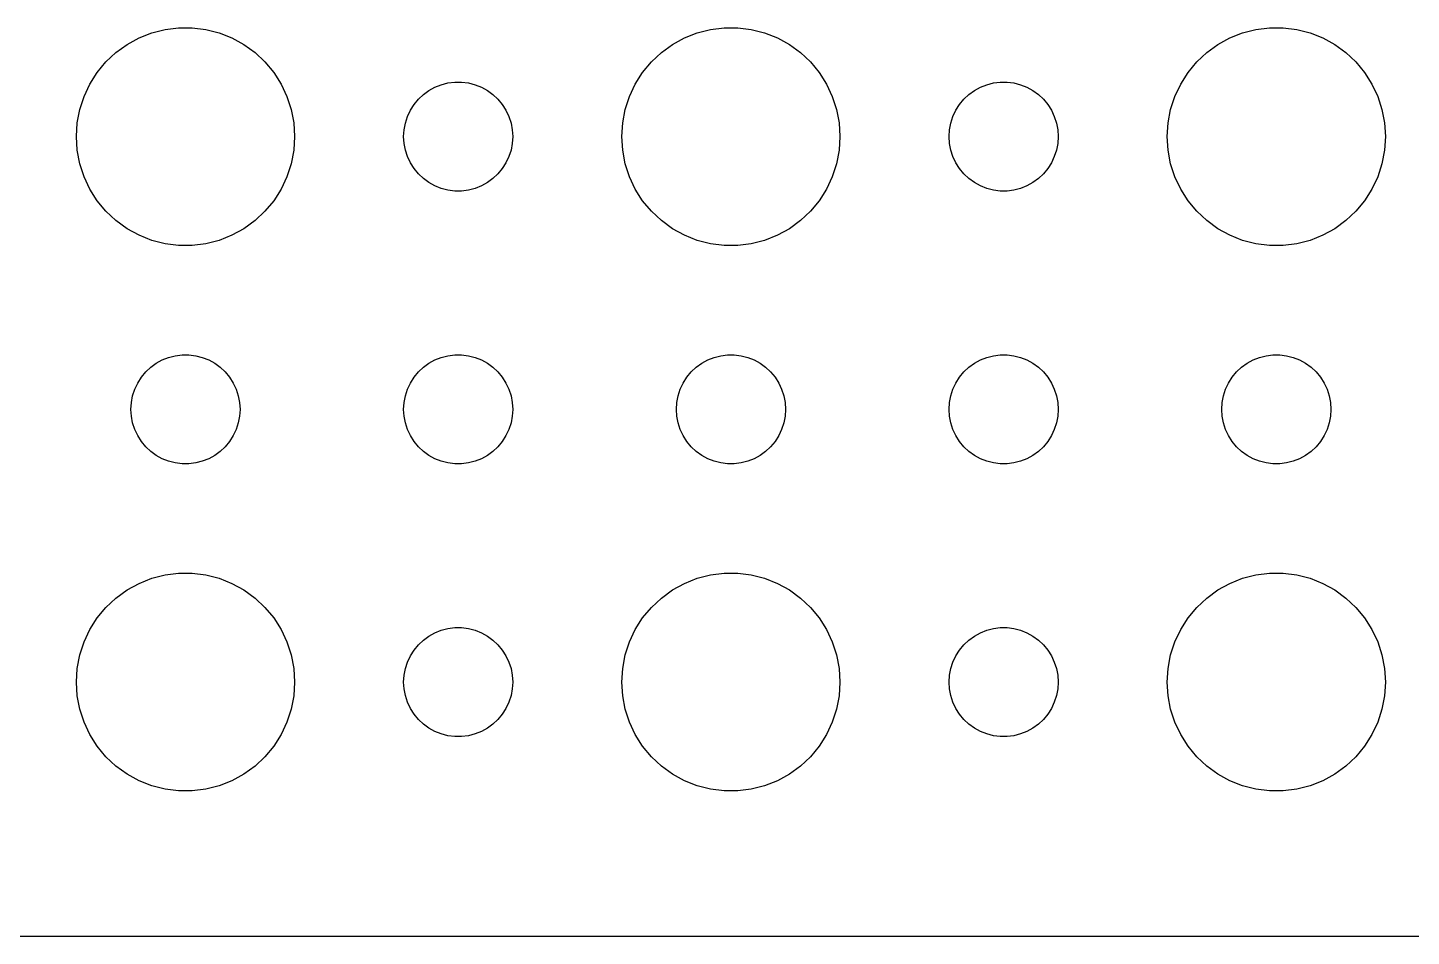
# Model space of a CAD drawing. Header units: metres. Extents: x -67 to 67, y -59 to 59.
# Drawn here: x -4.34 to 33.71, y -59.49 to -34.51 of the extents above; entities that cross this region are included whole.
import ezdxf

# ---------------------------------------------------------------- set-up
doc = ezdxf.new("R2010")
doc.units = ezdxf.units.M

msp = doc.modelspace()

# ---------------------------------------------------------------- linework, layer by layer
for p, q in [((-0.927048, -34.6468), (-0.562134, -34.5531)), ((-0.562134, -34.5531), (-0.18837, -34.5059)), ((-0.18837, -34.5059), (0.18837, -34.5059)), ((0.18837, -34.5059), (0.562134, -34.5531)), ((0.562134, -34.5531), (0.927048, -34.6468)), ((14.0729, -34.6468), (14.4379, -34.5531)), ((14.4379, -34.5531), (14.8116, -34.5059)), ((14.8116, -34.5059), (15.1884, -34.5059)), ((15.1884, -34.5059), (15.5621, -34.5531)), ((15.5621, -34.5531), (15.927, -34.6468)), ((29.0729, -34.6468), (29.4379, -34.5531)), ((29.4379, -34.5531), (29.8116, -34.5059)), ((29.8116, -34.5059), (30.1884, -34.5059)), ((30.1884, -34.5059), (30.5621, -34.5531)), ((30.5621, -34.5531), (30.927, -34.6468)), ((-1.91226, -35.1885), (-1.60747, -34.967)), ((-1.60747, -34.967), (-1.27733, -34.7855)), ((-1.27733, -34.7855), (-0.927048, -34.6468)), ((0.927048, -34.6468), (1.27733, -34.7855)), ((1.27733, -34.7855), (1.60747, -34.967)), ((1.60747, -34.967), (1.91226, -35.1885)), ((13.0877, -35.1885), (13.3925, -34.967)), ((13.3925, -34.967), (13.7227, -34.7855)), ((13.7227, -34.7855), (14.0729, -34.6468)), ((15.927, -34.6468), (16.2773, -34.7855)), ((16.2773, -34.7855), (16.6075, -34.967)), ((16.6075, -34.967), (16.9123, -35.1885)), ((28.0877, -35.1885), (28.3925, -34.967)), ((28.3925, -34.967), (28.7227, -34.7855)), ((28.7227, -34.7855), (29.0729, -34.6468)), ((30.927, -34.6468), (31.2773, -34.7855)), ((31.2773, -34.7855), (31.6075, -34.967)), ((31.6075, -34.967), (31.9123, -35.1885)), ((-2.1869, -35.4464), (-1.91226, -35.1885)), ((1.91226, -35.1885), (2.1869, -35.4464)), ((12.8131, -35.4464), (13.0877, -35.1885)), ((16.9123, -35.1885), (17.1869, -35.4464)), ((27.8131, -35.4464), (28.0877, -35.1885)), ((31.9123, -35.1885), (32.1869, -35.4464)), ((-2.62891, -36.0547), (-2.42705, -35.7366)), ((-2.42705, -35.7366), (-2.1869, -35.4464)), ((2.1869, -35.4464), (2.42705, -35.7366)), ((2.42705, -35.7366), (2.62891, -36.0547)), ((12.3711, -36.0547), (12.5729, -35.7366)), ((12.5729, -35.7366), (12.8131, -35.4464)), ((17.1869, -35.4464), (17.427, -35.7366)), ((17.427, -35.7366), (17.6289, -36.0547)), ((27.3711, -36.0547), (27.5729, -35.7366)), ((27.5729, -35.7366), (27.8131, -35.4464)), ((32.1869, -35.4464), (32.427, -35.7366)), ((32.427, -35.7366), (32.6289, -36.0547)), ((-2.78932, -36.3956), (-2.62891, -36.0547)), ((2.62891, -36.0547), (2.78932, -36.3956)), ((6.69626, -36.2335), (6.86133, -36.1428)), ((6.86133, -36.1428), (7.03647, -36.0734)), ((7.03647, -36.0734), (7.21892, -36.0266)), ((7.21892, -36.0266), (7.40581, -36.003)), ((7.40581, -36.003), (7.59418, -36.003)), ((7.59418, -36.003), (7.78107, -36.0266)), ((7.78107, -36.0266), (7.96352, -36.0734)), ((7.96352, -36.0734), (8.13866, -36.1428)), ((8.13866, -36.1428), (8.30373, -36.2335)), ((12.2107, -36.3956), (12.3711, -36.0547)), ((17.6289, -36.0547), (17.7893, -36.3956)), ((21.6963, -36.2335), (21.8613, -36.1428)), ((21.8613, -36.1428), (22.0365, -36.0734)), ((22.0365, -36.0734), (22.2189, -36.0266)), ((22.2189, -36.0266), (22.4058, -36.003)), ((22.4058, -36.003), (22.5942, -36.003)), ((22.5942, -36.003), (22.7811, -36.0266)), ((22.7811, -36.0266), (22.9635, -36.0734)), ((22.9635, -36.0734), (23.1387, -36.1428)), ((23.1387, -36.1428), (23.3037, -36.2335)), ((27.2107, -36.3956), (27.3711, -36.0547)), ((32.6289, -36.0547), (32.7893, -36.3956)), ((-2.90575, -36.7539), (-2.78932, -36.3956)), ((2.78932, -36.3956), (2.90575, -36.7539)), ((6.28647, -36.6183), (6.40654, -36.4732)), ((6.40654, -36.4732), (6.54385, -36.3442)), ((6.54385, -36.3442), (6.69626, -36.2335)), ((8.30373, -36.2335), (8.45613, -36.3442)), ((8.45613, -36.3442), (8.59344, -36.4732)), ((8.59344, -36.4732), (8.71352, -36.6183)), ((12.0942, -36.7539), (12.2107, -36.3956)), ((17.7893, -36.3956), (17.9057, -36.7539)), ((21.2865, -36.6183), (21.4065, -36.4732)), ((21.4065, -36.4732), (21.5439, -36.3442)), ((21.5439, -36.3442), (21.6963, -36.2335)), ((23.3037, -36.2335), (23.4561, -36.3442)), ((23.4561, -36.3442), (23.5934, -36.4732)), ((23.5934, -36.4732), (23.7135, -36.6183)), ((27.0942, -36.7539), (27.2107, -36.3956)), ((32.7893, -36.3956), (32.9057, -36.7539)), ((-2.97633, -37.124), (-2.90575, -36.7539)), ((2.90575, -36.7539), (2.97633, -37.124)), ((6.10533, -36.9478), (6.18553, -36.7774)), ((6.18553, -36.7774), (6.28647, -36.6183)), ((8.71352, -36.6183), (8.81445, -36.7774)), ((8.81445, -36.7774), (8.89465, -36.9478)), ((12.0237, -37.124), (12.0942, -36.7539)), ((17.9057, -36.7539), (17.9763, -37.124)), ((21.1053, -36.9478), (21.1855, -36.7774)), ((21.1855, -36.7774), (21.2865, -36.6183)), ((23.7135, -36.6183), (23.8145, -36.7774)), ((23.8145, -36.7774), (23.8947, -36.9478)), ((27.0237, -37.124), (27.0942, -36.7539)), ((32.9057, -36.7539), (32.9763, -37.124)), ((-3, -37.5), (-2.97633, -37.124)), ((2.97633, -37.124), (3, -37.5)), ((6.01183, -37.312), (6.04712, -37.127)), ((6.04712, -37.127), (6.10533, -36.9478)), ((8.89465, -36.9478), (8.95287, -37.127)), ((8.95287, -37.127), (8.98816, -37.312)), ((12, -37.5), (12.0237, -37.124)), ((17.9763, -37.124), (18, -37.5)), ((21.0118, -37.312), (21.0471, -37.127)), ((21.0471, -37.127), (21.1053, -36.9478)), ((23.8947, -36.9478), (23.9529, -37.127)), ((23.9529, -37.127), (23.9882, -37.312)), ((27, -37.5), (27.0237, -37.124)), ((32.9763, -37.124), (33, -37.5)), ((-2.97633, -37.876), (-3, -37.5)), ((3, -37.5), (2.97633, -37.876)), ((6, -37.5), (6.01183, -37.312)), ((6.01183, -37.688), (6, -37.5)), ((8.98816, -37.312), (9, -37.5)), ((9, -37.5), (8.98816, -37.688)), ((12.0237, -37.876), (12, -37.5)), ((18, -37.5), (17.9763, -37.876)), ((21, -37.5), (21.0118, -37.312)), ((21.0118, -37.688), (21, -37.5)), ((23.9882, -37.312), (24, -37.5)), ((24, -37.5), (23.9882, -37.688)), ((27.0237, -37.876), (27, -37.5)), ((33, -37.5), (32.9763, -37.876)), ((-2.90575, -38.2461), (-2.97633, -37.876)), ((2.97633, -37.876), (2.90575, -38.2461)), ((6.04712, -37.873), (6.01183, -37.688)), ((6.10533, -38.0522), (6.04712, -37.873)), ((6.18553, -38.2226), (6.10533, -38.0522)), ((8.89465, -38.0522), (8.81445, -38.2226)), ((8.95287, -37.873), (8.89465, -38.0522)), ((8.98816, -37.688), (8.95287, -37.873)), ((12.0942, -38.2461), (12.0237, -37.876)), ((17.9763, -37.876), (17.9057, -38.2461)), ((21.0471, -37.873), (21.0118, -37.688)), ((21.1053, -38.0522), (21.0471, -37.873)), ((21.1855, -38.2226), (21.1053, -38.0522)), ((23.8947, -38.0522), (23.8145, -38.2226)), ((23.9529, -37.873), (23.8947, -38.0522)), ((23.9882, -37.688), (23.9529, -37.873)), ((27.0942, -38.2461), (27.0237, -37.876)), ((32.9763, -37.876), (32.9057, -38.2461)), ((-2.78932, -38.6044), (-2.90575, -38.2461)), ((2.90575, -38.2461), (2.78932, -38.6044)), ((6.28647, -38.3817), (6.18553, -38.2226)), ((6.40654, -38.5268), (6.28647, -38.3817)), ((8.71352, -38.3817), (8.59344, -38.5268)), ((8.81445, -38.2226), (8.71352, -38.3817)), ((12.2107, -38.6044), (12.0942, -38.2461)), ((17.9057, -38.2461), (17.7893, -38.6044)), ((21.2865, -38.3817), (21.1855, -38.2226)), ((21.4065, -38.5268), (21.2865, -38.3817)), ((23.7135, -38.3817), (23.5934, -38.5268)), ((23.8145, -38.2226), (23.7135, -38.3817)), ((27.2107, -38.6044), (27.0942, -38.2461)), ((32.9057, -38.2461), (32.7893, -38.6044)), ((-2.62891, -38.9453), (-2.78932, -38.6044)), ((2.78932, -38.6044), (2.62891, -38.9453)), ((6.54385, -38.6558), (6.40654, -38.5268)), ((6.69626, -38.7665), (6.54385, -38.6558)), ((6.86133, -38.8572), (6.69626, -38.7665)), ((8.30373, -38.7665), (8.13866, -38.8572)), ((8.45613, -38.6558), (8.30373, -38.7665)), ((8.59344, -38.5268), (8.45613, -38.6558)), ((12.3711, -38.9453), (12.2107, -38.6044)), ((17.7893, -38.6044), (17.6289, -38.9453)), ((21.5439, -38.6558), (21.4065, -38.5268)), ((21.6963, -38.7665), (21.5439, -38.6558)), ((21.8613, -38.8572), (21.6963, -38.7665)), ((23.3037, -38.7665), (23.1387, -38.8572)), ((23.4561, -38.6558), (23.3037, -38.7665)), ((23.5934, -38.5268), (23.4561, -38.6558)), ((27.3711, -38.9453), (27.2107, -38.6044)), ((32.7893, -38.6044), (32.6289, -38.9453)), ((-2.42705, -39.2634), (-2.62891, -38.9453)), ((2.62891, -38.9453), (2.42705, -39.2634)), ((7.03647, -38.9266), (6.86133, -38.8572)), ((7.21892, -38.9734), (7.03647, -38.9266)), ((7.40581, -38.997), (7.21892, -38.9734)), ((7.59418, -38.997), (7.40581, -38.997)), ((7.78107, -38.9734), (7.59418, -38.997)), ((7.96352, -38.9266), (7.78107, -38.9734)), ((8.13866, -38.8572), (7.96352, -38.9266)), ((12.5729, -39.2634), (12.3711, -38.9453)), ((17.6289, -38.9453), (17.427, -39.2634)), ((22.0365, -38.9266), (21.8613, -38.8572)), ((22.2189, -38.9734), (22.0365, -38.9266)), ((22.4058, -38.997), (22.2189, -38.9734)), ((22.5942, -38.997), (22.4058, -38.997)), ((22.7811, -38.9734), (22.5942, -38.997)), ((22.9635, -38.9266), (22.7811, -38.9734)), ((23.1387, -38.8572), (22.9635, -38.9266)), ((27.5729, -39.2634), (27.3711, -38.9453)), ((32.6289, -38.9453), (32.427, -39.2634)), ((-2.1869, -39.5536), (-2.42705, -39.2634)), ((-1.91226, -39.8115), (-2.1869, -39.5536)), ((2.1869, -39.5536), (1.91226, -39.8115)), ((2.42705, -39.2634), (2.1869, -39.5536)), ((12.8131, -39.5536), (12.5729, -39.2634)), ((13.0877, -39.8115), (12.8131, -39.5536)), ((17.1869, -39.5536), (16.9123, -39.8115)), ((17.427, -39.2634), (17.1869, -39.5536)), ((27.8131, -39.5536), (27.5729, -39.2634)), ((28.0877, -39.8115), (27.8131, -39.5536)), ((32.1869, -39.5536), (31.9123, -39.8115)), ((32.427, -39.2634), (32.1869, -39.5536)), ((-1.60747, -40.033), (-1.91226, -39.8115)), ((1.91226, -39.8115), (1.60747, -40.033)), ((13.3925, -40.033), (13.0877, -39.8115)), ((16.9123, -39.8115), (16.6075, -40.033)), ((28.3925, -40.033), (28.0877, -39.8115)), ((31.9123, -39.8115), (31.6075, -40.033)), ((-1.27733, -40.2145), (-1.60747, -40.033)), ((-0.927048, -40.3532), (-1.27733, -40.2145)), ((1.27733, -40.2145), (0.927048, -40.3532)), ((1.60747, -40.033), (1.27733, -40.2145)), ((13.7227, -40.2145), (13.3925, -40.033)), ((14.0729, -40.3532), (13.7227, -40.2145)), ((16.2773, -40.2145), (15.927, -40.3532)), ((16.6075, -40.033), (16.2773, -40.2145)), ((28.7227, -40.2145), (28.3925, -40.033)), ((29.0729, -40.3532), (28.7227, -40.2145)), ((31.2773, -40.2145), (30.927, -40.3532)), ((31.6075, -40.033), (31.2773, -40.2145)), ((-0.562134, -40.4469), (-0.927048, -40.3532)), ((-0.18837, -40.4941), (-0.562134, -40.4469)), ((0.18837, -40.4941), (-0.18837, -40.4941)), ((0.562134, -40.4469), (0.18837, -40.4941)), ((0.927048, -40.3532), (0.562134, -40.4469)), ((14.4379, -40.4469), (14.0729, -40.3532)), ((14.8116, -40.4941), (14.4379, -40.4469)), ((15.1884, -40.4941), (14.8116, -40.4941)), ((15.5621, -40.4469), (15.1884, -40.4941)), ((15.927, -40.3532), (15.5621, -40.4469)), ((29.4379, -40.4469), (29.0729, -40.3532)), ((29.8116, -40.4941), (29.4379, -40.4469)), ((30.1884, -40.4941), (29.8116, -40.4941)), ((30.5621, -40.4469), (30.1884, -40.4941)), ((30.927, -40.3532), (30.5621, -40.4469)), ((-0.956131, -43.8442), (-0.803726, -43.7335)), ((-0.803726, -43.7335), (-0.638657, -43.6428)), ((-0.638657, -43.6428), (-0.463516, -43.5734)), ((-0.463516, -43.5734), (-0.281067, -43.5266)), ((-0.281067, -43.5266), (-0.094177, -43.503)), ((-0.094177, -43.503), (0.094177, -43.503)), ((0.094177, -43.503), (0.281067, -43.5266)), ((0.281067, -43.5266), (0.463516, -43.5734)), ((0.463516, -43.5734), (0.638657, -43.6428)), ((0.638657, -43.6428), (0.803726, -43.7335)), ((0.803726, -43.7335), (0.956131, -43.8442)), ((6.54385, -43.8442), (6.69626, -43.7335)), ((6.69626, -43.7335), (6.86133, -43.6428)), ((6.86133, -43.6428), (7.03647, -43.5734)), ((7.03647, -43.5734), (7.21892, -43.5266)), ((7.21892, -43.5266), (7.40581, -43.503)), ((7.40581, -43.503), (7.59418, -43.503)), ((7.59418, -43.503), (7.78107, -43.5266)), ((7.78107, -43.5266), (7.96352, -43.5734)), ((7.96352, -43.5734), (8.13866, -43.6428)), ((8.13866, -43.6428), (8.30373, -43.7335)), ((8.30373, -43.7335), (8.45613, -43.8442)), ((14.0439, -43.8442), (14.1963, -43.7335)), ((14.1963, -43.7335), (14.3613, -43.6428)), ((14.3613, -43.6428), (14.5365, -43.5734)), ((14.5365, -43.5734), (14.7189, -43.5266)), ((14.7189, -43.5266), (14.9058, -43.503)), ((14.9058, -43.503), (15.0942, -43.503)), ((15.0942, -43.503), (15.2811, -43.5266)), ((15.2811, -43.5266), (15.4635, -43.5734)), ((15.4635, -43.5734), (15.6387, -43.6428)), ((15.6387, -43.6428), (15.8037, -43.7335)), ((15.8037, -43.7335), (15.9561, -43.8442)), ((21.5439, -43.8442), (21.6963, -43.7335)), ((21.6963, -43.7335), (21.8613, -43.6428)), ((21.8613, -43.6428), (22.0365, -43.5734)), ((22.0365, -43.5734), (22.2189, -43.5266)), ((22.2189, -43.5266), (22.4058, -43.503)), ((22.4058, -43.503), (22.5942, -43.503)), ((22.5942, -43.503), (22.7811, -43.5266)), ((22.7811, -43.5266), (22.9635, -43.5734)), ((22.9635, -43.5734), (23.1387, -43.6428)), ((23.1387, -43.6428), (23.3037, -43.7335)), ((23.3037, -43.7335), (23.4561, -43.8442)), ((29.0439, -43.8442), (29.1963, -43.7335)), ((29.1963, -43.7335), (29.3613, -43.6428)), ((29.3613, -43.6428), (29.5365, -43.5734)), ((29.5365, -43.5734), (29.7189, -43.5266)), ((29.7189, -43.5266), (29.9058, -43.503)), ((29.9058, -43.503), (30.0942, -43.503)), ((30.0942, -43.503), (30.2811, -43.5266)), ((30.2811, -43.5266), (30.4635, -43.5734)), ((30.4635, -43.5734), (30.6387, -43.6428)), ((30.6387, -43.6428), (30.8037, -43.7335)), ((30.8037, -43.7335), (30.9561, -43.8442)), ((-1.31445, -44.2774), (-1.21352, -44.1183)), ((-1.21352, -44.1183), (-1.09344, -43.9732)), ((-1.09344, -43.9732), (-0.956131, -43.8442)), ((0.956131, -43.8442), (1.09344, -43.9732)), ((1.09344, -43.9732), (1.21352, -44.1183)), ((1.21352, -44.1183), (1.31445, -44.2774)), ((6.18553, -44.2774), (6.28647, -44.1183)), ((6.28647, -44.1183), (6.40654, -43.9732)), ((6.40654, -43.9732), (6.54385, -43.8442)), ((8.45613, -43.8442), (8.59344, -43.9732)), ((8.59344, -43.9732), (8.71352, -44.1183)), ((8.71352, -44.1183), (8.81445, -44.2774)), ((13.6855, -44.2774), (13.7865, -44.1183)), ((13.7865, -44.1183), (13.9065, -43.9732)), ((13.9065, -43.9732), (14.0439, -43.8442)), ((15.9561, -43.8442), (16.0934, -43.9732)), ((16.0934, -43.9732), (16.2135, -44.1183)), ((16.2135, -44.1183), (16.3145, -44.2774)), ((21.1855, -44.2774), (21.2865, -44.1183)), ((21.2865, -44.1183), (21.4065, -43.9732)), ((21.4065, -43.9732), (21.5439, -43.8442)), ((23.4561, -43.8442), (23.5934, -43.9732)), ((23.5934, -43.9732), (23.7135, -44.1183)), ((23.7135, -44.1183), (23.8145, -44.2774)), ((28.6855, -44.2774), (28.7865, -44.1183)), ((28.7865, -44.1183), (28.9065, -43.9732)), ((28.9065, -43.9732), (29.0439, -43.8442)), ((30.9561, -43.8442), (31.0934, -43.9732)), ((31.0934, -43.9732), (31.2135, -44.1183)), ((31.2135, -44.1183), (31.3145, -44.2774)), ((-1.45287, -44.627), (-1.39465, -44.4478)), ((-1.39465, -44.4478), (-1.31445, -44.2774)), ((1.31445, -44.2774), (1.39465, -44.4478)), ((1.39465, -44.4478), (1.45287, -44.627)), ((6.04712, -44.627), (6.10533, -44.4478)), ((6.10533, -44.4478), (6.18553, -44.2774)), ((8.81445, -44.2774), (8.89465, -44.4478)), ((8.89465, -44.4478), (8.95287, -44.627)), ((13.5471, -44.627), (13.6053, -44.4478)), ((13.6053, -44.4478), (13.6855, -44.2774)), ((16.3145, -44.2774), (16.3947, -44.4478)), ((16.3947, -44.4478), (16.4529, -44.627)), ((21.0471, -44.627), (21.1053, -44.4478)), ((21.1053, -44.4478), (21.1855, -44.2774)), ((23.8145, -44.2774), (23.8947, -44.4478)), ((23.8947, -44.4478), (23.9529, -44.627)), ((28.5471, -44.627), (28.6053, -44.4478)), ((28.6053, -44.4478), (28.6855, -44.2774)), ((31.3145, -44.2774), (31.3947, -44.4478)), ((31.3947, -44.4478), (31.4529, -44.627)), ((-1.5, -45), (-1.48816, -44.812)), ((-1.48816, -44.812), (-1.45287, -44.627)), ((1.45287, -44.627), (1.48816, -44.812)), ((1.48816, -44.812), (1.5, -45)), ((6, -45), (6.01183, -44.812)), ((6.01183, -44.812), (6.04712, -44.627)), ((8.95287, -44.627), (8.98816, -44.812)), ((8.98816, -44.812), (9, -45)), ((13.5, -45), (13.5118, -44.812)), ((13.5118, -44.812), (13.5471, -44.627)), ((16.4529, -44.627), (16.4882, -44.812)), ((16.4882, -44.812), (16.5, -45)), ((21, -45), (21.0118, -44.812)), ((21.0118, -44.812), (21.0471, -44.627)), ((23.9529, -44.627), (23.9882, -44.812)), ((23.9882, -44.812), (24, -45)), ((28.5, -45), (28.5118, -44.812)), ((28.5118, -44.812), (28.5471, -44.627)), ((31.4529, -44.627), (31.4882, -44.812)), ((31.4882, -44.812), (31.5, -45)), ((-1.48816, -45.188), (-1.5, -45)), ((-1.45287, -45.373), (-1.48816, -45.188)), ((1.48816, -45.188), (1.45287, -45.373)), ((1.5, -45), (1.48816, -45.188)), ((6.01183, -45.188), (6, -45)), ((6.04712, -45.373), (6.01183, -45.188)), ((8.98816, -45.188), (8.95287, -45.373)), ((9, -45), (8.98816, -45.188)), ((13.5118, -45.188), (13.5, -45)), ((13.5471, -45.373), (13.5118, -45.188)), ((16.4882, -45.188), (16.4529, -45.373)), ((16.5, -45), (16.4882, -45.188)), ((21.0118, -45.188), (21, -45)), ((21.0471, -45.373), (21.0118, -45.188)), ((23.9882, -45.188), (23.9529, -45.373)), ((24, -45), (23.9882, -45.188)), ((28.5118, -45.188), (28.5, -45)), ((28.5471, -45.373), (28.5118, -45.188)), ((31.4882, -45.188), (31.4529, -45.373)), ((31.5, -45), (31.4882, -45.188)), ((-1.39465, -45.5522), (-1.45287, -45.373)), ((-1.31445, -45.7226), (-1.39465, -45.5522)), ((1.39465, -45.5522), (1.31445, -45.7226)), ((1.45287, -45.373), (1.39465, -45.5522)), ((6.10533, -45.5522), (6.04712, -45.373)), ((6.18553, -45.7226), (6.10533, -45.5522)), ((8.89465, -45.5522), (8.81445, -45.7226)), ((8.95287, -45.373), (8.89465, -45.5522)), ((13.6053, -45.5522), (13.5471, -45.373)), ((13.6855, -45.7226), (13.6053, -45.5522)), ((16.3947, -45.5522), (16.3145, -45.7226)), ((16.4529, -45.373), (16.3947, -45.5522)), ((21.1053, -45.5522), (21.0471, -45.373)), ((21.1855, -45.7226), (21.1053, -45.5522)), ((23.8947, -45.5522), (23.8145, -45.7226)), ((23.9529, -45.373), (23.8947, -45.5522)), ((28.6053, -45.5522), (28.5471, -45.373)), ((28.6855, -45.7226), (28.6053, -45.5522)), ((31.3947, -45.5522), (31.3145, -45.7226)), ((31.4529, -45.373), (31.3947, -45.5522)), ((-1.21352, -45.8817), (-1.31445, -45.7226)), ((-1.09344, -46.0268), (-1.21352, -45.8817)), ((-0.956131, -46.1558), (-1.09344, -46.0268)), ((1.09344, -46.0268), (0.956131, -46.1558)), ((1.21352, -45.8817), (1.09344, -46.0268)), ((1.31445, -45.7226), (1.21352, -45.8817)), ((6.28647, -45.8817), (6.18553, -45.7226)), ((6.40654, -46.0268), (6.28647, -45.8817)), ((6.54385, -46.1558), (6.40654, -46.0268)), ((8.59344, -46.0268), (8.45613, -46.1558)), ((8.71352, -45.8817), (8.59344, -46.0268)), ((8.81445, -45.7226), (8.71352, -45.8817)), ((13.7865, -45.8817), (13.6855, -45.7226)), ((13.9065, -46.0268), (13.7865, -45.8817)), ((14.0439, -46.1558), (13.9065, -46.0268)), ((16.0934, -46.0268), (15.9561, -46.1558)), ((16.2135, -45.8817), (16.0934, -46.0268)), ((16.3145, -45.7226), (16.2135, -45.8817)), ((21.2865, -45.8817), (21.1855, -45.7226)), ((21.4065, -46.0268), (21.2865, -45.8817)), ((21.5439, -46.1558), (21.4065, -46.0268)), ((23.5934, -46.0268), (23.4561, -46.1558)), ((23.7135, -45.8817), (23.5934, -46.0268)), ((23.8145, -45.7226), (23.7135, -45.8817)), ((28.7865, -45.8817), (28.6855, -45.7226)), ((28.9065, -46.0268), (28.7865, -45.8817)), ((29.0439, -46.1558), (28.9065, -46.0268)), ((31.0934, -46.0268), (30.9561, -46.1558)), ((31.2135, -45.8817), (31.0934, -46.0268)), ((31.3145, -45.7226), (31.2135, -45.8817)), ((-0.803726, -46.2665), (-0.956131, -46.1558)), ((-0.638657, -46.3572), (-0.803726, -46.2665)), ((-0.463516, -46.4266), (-0.638657, -46.3572)), ((0.638657, -46.3572), (0.463516, -46.4266)), ((0.803726, -46.2665), (0.638657, -46.3572)), ((0.956131, -46.1558), (0.803726, -46.2665)), ((6.69626, -46.2665), (6.54385, -46.1558)), ((6.86133, -46.3572), (6.69626, -46.2665)), ((7.03647, -46.4266), (6.86133, -46.3572)), ((8.13866, -46.3572), (7.96352, -46.4266)), ((8.30373, -46.2665), (8.13866, -46.3572)), ((8.45613, -46.1558), (8.30373, -46.2665)), ((14.1963, -46.2665), (14.0439, -46.1558)), ((14.3613, -46.3572), (14.1963, -46.2665)), ((14.5365, -46.4266), (14.3613, -46.3572)), ((15.6387, -46.3572), (15.4635, -46.4266)), ((15.8037, -46.2665), (15.6387, -46.3572)), ((15.9561, -46.1558), (15.8037, -46.2665)), ((21.6963, -46.2665), (21.5439, -46.1558)), ((21.8613, -46.3572), (21.6963, -46.2665)), ((22.0365, -46.4266), (21.8613, -46.3572)), ((23.1387, -46.3572), (22.9635, -46.4266)), ((23.3037, -46.2665), (23.1387, -46.3572)), ((23.4561, -46.1558), (23.3037, -46.2665)), ((29.1963, -46.2665), (29.0439, -46.1558)), ((29.3613, -46.3572), (29.1963, -46.2665)), ((29.5365, -46.4266), (29.3613, -46.3572)), ((30.6387, -46.3572), (30.4635, -46.4266)), ((30.8037, -46.2665), (30.6387, -46.3572)), ((30.9561, -46.1558), (30.8037, -46.2665)), ((-0.281067, -46.4734), (-0.463516, -46.4266)), ((-0.094177, -46.497), (-0.281067, -46.4734)), ((0.094177, -46.497), (-0.094177, -46.497)), ((0.281067, -46.4734), (0.094177, -46.497)), ((0.463516, -46.4266), (0.281067, -46.4734)), ((7.21892, -46.4734), (7.03647, -46.4266)), ((7.40581, -46.497), (7.21892, -46.4734)), ((7.59418, -46.497), (7.40581, -46.497)), ((7.78107, -46.4734), (7.59418, -46.497)), ((7.96352, -46.4266), (7.78107, -46.4734)), ((14.7189, -46.4734), (14.5365, -46.4266)), ((14.9058, -46.497), (14.7189, -46.4734)), ((15.0942, -46.497), (14.9058, -46.497)), ((15.2811, -46.4734), (15.0942, -46.497)), ((15.4635, -46.4266), (15.2811, -46.4734)), ((22.2189, -46.4734), (22.0365, -46.4266)), ((22.4058, -46.497), (22.2189, -46.4734)), ((22.5942, -46.497), (22.4058, -46.497)), ((22.7811, -46.4734), (22.5942, -46.497)), ((22.9635, -46.4266), (22.7811, -46.4734)), ((29.7189, -46.4734), (29.5365, -46.4266)), ((29.9058, -46.497), (29.7189, -46.4734)), ((30.0942, -46.497), (29.9058, -46.497)), ((30.2811, -46.4734), (30.0942, -46.497)), ((30.4635, -46.4266), (30.2811, -46.4734)), ((-1.60747, -49.967), (-1.27733, -49.7855)), ((-1.27733, -49.7855), (-0.927048, -49.6468)), ((-0.927048, -49.6468), (-0.562134, -49.5531)), ((-0.562134, -49.5531), (-0.18837, -49.5059)), ((-0.18837, -49.5059), (0.18837, -49.5059)), ((0.18837, -49.5059), (0.562134, -49.5531)), ((0.562134, -49.5531), (0.927048, -49.6468)), ((0.927048, -49.6468), (1.27733, -49.7855)), ((1.27733, -49.7855), (1.60747, -49.967)), ((13.3925, -49.967), (13.7227, -49.7855)), ((13.7227, -49.7855), (14.0729, -49.6468)), ((14.0729, -49.6468), (14.4379, -49.5531)), ((14.4379, -49.5531), (14.8116, -49.5059)), ((14.8116, -49.5059), (15.1884, -49.5059)), ((15.1884, -49.5059), (15.5621, -49.5531)), ((15.5621, -49.5531), (15.927, -49.6468)), ((15.927, -49.6468), (16.2773, -49.7855)), ((16.2773, -49.7855), (16.6075, -49.967)), ((28.3925, -49.967), (28.7227, -49.7855)), ((28.7227, -49.7855), (29.0729, -49.6468)), ((29.0729, -49.6468), (29.4379, -49.5531)), ((29.4379, -49.5531), (29.8116, -49.5059)), ((29.8116, -49.5059), (30.1884, -49.5059)), ((30.1884, -49.5059), (30.5621, -49.5531)), ((30.5621, -49.5531), (30.927, -49.6468)), ((30.927, -49.6468), (31.2773, -49.7855)), ((31.2773, -49.7855), (31.6075, -49.967)), ((-2.1869, -50.4464), (-1.91226, -50.1885)), ((-1.91226, -50.1885), (-1.60747, -49.967)), ((1.60747, -49.967), (1.91226, -50.1885)), ((1.91226, -50.1885), (2.1869, -50.4464)), ((12.8131, -50.4464), (13.0877, -50.1885)), ((13.0877, -50.1885), (13.3925, -49.967)), ((16.6075, -49.967), (16.9123, -50.1885)), ((16.9123, -50.1885), (17.1869, -50.4464)), ((27.8131, -50.4464), (28.0877, -50.1885)), ((28.0877, -50.1885), (28.3925, -49.967)), ((31.6075, -49.967), (31.9123, -50.1885)), ((31.9123, -50.1885), (32.1869, -50.4464)), ((-2.42705, -50.7366), (-2.1869, -50.4464)), ((2.1869, -50.4464), (2.42705, -50.7366)), ((12.5729, -50.7366), (12.8131, -50.4464)), ((17.1869, -50.4464), (17.427, -50.7366)), ((27.5729, -50.7366), (27.8131, -50.4464)), ((32.1869, -50.4464), (32.427, -50.7366)), ((-2.62891, -51.0547), (-2.42705, -50.7366)), ((2.42705, -50.7366), (2.62891, -51.0547)), ((12.3711, -51.0547), (12.5729, -50.7366)), ((17.427, -50.7366), (17.6289, -51.0547)), ((27.3711, -51.0547), (27.5729, -50.7366)), ((32.427, -50.7366), (32.6289, -51.0547)), ((-2.78932, -51.3956), (-2.62891, -51.0547)), ((2.62891, -51.0547), (2.78932, -51.3956)), ((6.40654, -51.4732), (6.54385, -51.3442)), ((6.54385, -51.3442), (6.69626, -51.2335)), ((6.69626, -51.2335), (6.86133, -51.1428)), ((6.86133, -51.1428), (7.03647, -51.0734)), ((7.03647, -51.0734), (7.21892, -51.0266)), ((7.21892, -51.0266), (7.40581, -51.003)), ((7.40581, -51.003), (7.59418, -51.003)), ((7.59418, -51.003), (7.78107, -51.0266)), ((7.78107, -51.0266), (7.96352, -51.0734)), ((7.96352, -51.0734), (8.13866, -51.1428)), ((8.13866, -51.1428), (8.30373, -51.2335)), ((8.30373, -51.2335), (8.45613, -51.3442)), ((8.45613, -51.3442), (8.59344, -51.4732)), ((12.2107, -51.3956), (12.3711, -51.0547)), ((17.6289, -51.0547), (17.7893, -51.3956)), ((21.4065, -51.4732), (21.5439, -51.3442)), ((21.5439, -51.3442), (21.6963, -51.2335)), ((21.6963, -51.2335), (21.8613, -51.1428)), ((21.8613, -51.1428), (22.0365, -51.0734)), ((22.0365, -51.0734), (22.2189, -51.0266)), ((22.2189, -51.0266), (22.4058, -51.003)), ((22.4058, -51.003), (22.5942, -51.003)), ((22.5942, -51.003), (22.7811, -51.0266)), ((22.7811, -51.0266), (22.9635, -51.0734)), ((22.9635, -51.0734), (23.1387, -51.1428)), ((23.1387, -51.1428), (23.3037, -51.2335)), ((23.3037, -51.2335), (23.4561, -51.3442)), ((23.4561, -51.3442), (23.5934, -51.4732)), ((27.2107, -51.3956), (27.3711, -51.0547)), ((32.6289, -51.0547), (32.7893, -51.3956)), ((-2.90575, -51.7539), (-2.78932, -51.3956)), ((2.78932, -51.3956), (2.90575, -51.7539)), ((6.18553, -51.7774), (6.28647, -51.6183)), ((6.28647, -51.6183), (6.40654, -51.4732)), ((8.59344, -51.4732), (8.71352, -51.6183)), ((8.71352, -51.6183), (8.81445, -51.7774)), ((12.0942, -51.7539), (12.2107, -51.3956)), ((17.7893, -51.3956), (17.9057, -51.7539)), ((21.1855, -51.7774), (21.2865, -51.6183)), ((21.2865, -51.6183), (21.4065, -51.4732)), ((23.5934, -51.4732), (23.7135, -51.6183)), ((23.7135, -51.6183), (23.8145, -51.7774)), ((27.0942, -51.7539), (27.2107, -51.3956)), ((32.7893, -51.3956), (32.9057, -51.7539)), ((-3, -52.5), (-2.97633, -52.124)), ((-2.97633, -52.124), (-2.90575, -51.7539)), ((2.90575, -51.7539), (2.97633, -52.124)), ((2.97633, -52.124), (3, -52.5)), ((6.01183, -52.312), (6.04712, -52.127)), ((6.04712, -52.127), (6.10533, -51.9478)), ((6.10533, -51.9478), (6.18553, -51.7774)), ((8.81445, -51.7774), (8.89465, -51.9478)), ((8.89465, -51.9478), (8.95287, -52.127)), ((8.95287, -52.127), (8.98816, -52.312)), ((12, -52.5), (12.0237, -52.124)), ((12.0237, -52.124), (12.0942, -51.7539)), ((17.9057, -51.7539), (17.9763, -52.124)), ((17.9763, -52.124), (18, -52.5)), ((21.0118, -52.312), (21.0471, -52.127)), ((21.0471, -52.127), (21.1053, -51.9478)), ((21.1053, -51.9478), (21.1855, -51.7774)), ((23.8145, -51.7774), (23.8947, -51.9478)), ((23.8947, -51.9478), (23.9529, -52.127)), ((23.9529, -52.127), (23.9882, -52.312)), ((27, -52.5), (27.0237, -52.124)), ((27.0237, -52.124), (27.0942, -51.7539)), ((32.9057, -51.7539), (32.9763, -52.124)), ((32.9763, -52.124), (33, -52.5)), ((-2.97633, -52.876), (-3, -52.5)), ((3, -52.5), (2.97633, -52.876)), ((6, -52.5), (6.01183, -52.312)), ((6.01183, -52.688), (6, -52.5)), ((8.98816, -52.312), (9, -52.5)), ((9, -52.5), (8.98816, -52.688)), ((12.0237, -52.876), (12, -52.5)), ((18, -52.5), (17.9763, -52.876)), ((21, -52.5), (21.0118, -52.312)), ((21.0118, -52.688), (21, -52.5)), ((23.9882, -52.312), (24, -52.5)), ((24, -52.5), (23.9882, -52.688)), ((27.0237, -52.876), (27, -52.5)), ((33, -52.5), (32.9763, -52.876)), ((-2.90575, -53.2461), (-2.97633, -52.876)), ((2.97633, -52.876), (2.90575, -53.2461)), ((6.04712, -52.873), (6.01183, -52.688)), ((6.10533, -53.0522), (6.04712, -52.873)), ((8.95287, -52.873), (8.89465, -53.0522)), ((8.98816, -52.688), (8.95287, -52.873)), ((12.0942, -53.2461), (12.0237, -52.876)), ((17.9763, -52.876), (17.9057, -53.2461)), ((21.0471, -52.873), (21.0118, -52.688)), ((21.1053, -53.0522), (21.0471, -52.873)), ((23.9529, -52.873), (23.8947, -53.0522)), ((23.9882, -52.688), (23.9529, -52.873)), ((27.0942, -53.2461), (27.0237, -52.876)), ((32.9763, -52.876), (32.9057, -53.2461)), ((-2.78932, -53.6044), (-2.90575, -53.2461)), ((2.90575, -53.2461), (2.78932, -53.6044)), ((6.18553, -53.2226), (6.10533, -53.0522)), ((6.28647, -53.3817), (6.18553, -53.2226)), ((8.81445, -53.2226), (8.71352, -53.3817)), ((8.89465, -53.0522), (8.81445, -53.2226)), ((12.2107, -53.6044), (12.0942, -53.2461)), ((17.9057, -53.2461), (17.7893, -53.6044)), ((21.1855, -53.2226), (21.1053, -53.0522)), ((21.2865, -53.3817), (21.1855, -53.2226)), ((23.8145, -53.2226), (23.7135, -53.3817)), ((23.8947, -53.0522), (23.8145, -53.2226)), ((27.2107, -53.6044), (27.0942, -53.2461)), ((32.9057, -53.2461), (32.7893, -53.6044)), ((-2.62891, -53.9453), (-2.78932, -53.6044)), ((2.78932, -53.6044), (2.62891, -53.9453)), ((6.40654, -53.5268), (6.28647, -53.3817)), ((6.54385, -53.6558), (6.40654, -53.5268)), ((8.59344, -53.5268), (8.45613, -53.6558)), ((8.71352, -53.3817), (8.59344, -53.5268)), ((12.3711, -53.9453), (12.2107, -53.6044)), ((17.7893, -53.6044), (17.6289, -53.9453)), ((21.4065, -53.5268), (21.2865, -53.3817)), ((21.5439, -53.6558), (21.4065, -53.5268)), ((23.5934, -53.5268), (23.4561, -53.6558)), ((23.7135, -53.3817), (23.5934, -53.5268)), ((27.3711, -53.9453), (27.2107, -53.6044)), ((32.7893, -53.6044), (32.6289, -53.9453)), ((-2.42705, -54.2634), (-2.62891, -53.9453)), ((2.62891, -53.9453), (2.42705, -54.2634)), ((6.69626, -53.7665), (6.54385, -53.6558)), ((6.86133, -53.8572), (6.69626, -53.7665)), ((7.03647, -53.9266), (6.86133, -53.8572)), ((7.21892, -53.9734), (7.03647, -53.9266)), ((7.40581, -53.997), (7.21892, -53.9734)), ((7.59418, -53.997), (7.40581, -53.997)), ((7.78107, -53.9734), (7.59418, -53.997)), ((7.96352, -53.9266), (7.78107, -53.9734)), ((8.13866, -53.8572), (7.96352, -53.9266)), ((8.30373, -53.7665), (8.13866, -53.8572)), ((8.45613, -53.6558), (8.30373, -53.7665)), ((12.5729, -54.2634), (12.3711, -53.9453)), ((17.6289, -53.9453), (17.427, -54.2634)), ((21.6963, -53.7665), (21.5439, -53.6558)), ((21.8613, -53.8572), (21.6963, -53.7665)), ((22.0365, -53.9266), (21.8613, -53.8572)), ((22.2189, -53.9734), (22.0365, -53.9266)), ((22.4058, -53.997), (22.2189, -53.9734)), ((22.5942, -53.997), (22.4058, -53.997)), ((22.7811, -53.9734), (22.5942, -53.997)), ((22.9635, -53.9266), (22.7811, -53.9734)), ((23.1387, -53.8572), (22.9635, -53.9266)), ((23.3037, -53.7665), (23.1387, -53.8572)), ((23.4561, -53.6558), (23.3037, -53.7665)), ((27.5729, -54.2634), (27.3711, -53.9453)), ((32.6289, -53.9453), (32.427, -54.2634)), ((-2.1869, -54.5536), (-2.42705, -54.2634)), ((2.42705, -54.2634), (2.1869, -54.5536)), ((12.8131, -54.5536), (12.5729, -54.2634)), ((17.427, -54.2634), (17.1869, -54.5536)), ((27.8131, -54.5536), (27.5729, -54.2634)), ((32.427, -54.2634), (32.1869, -54.5536)), ((-1.91226, -54.8115), (-2.1869, -54.5536)), ((2.1869, -54.5536), (1.91226, -54.8115)), ((13.0877, -54.8115), (12.8131, -54.5536)), ((17.1869, -54.5536), (16.9123, -54.8115)), ((28.0877, -54.8115), (27.8131, -54.5536)), ((32.1869, -54.5536), (31.9123, -54.8115)), ((-1.60747, -55.033), (-1.91226, -54.8115)), ((-1.27733, -55.2145), (-1.60747, -55.033)), ((1.60747, -55.033), (1.27733, -55.2145)), ((1.91226, -54.8115), (1.60747, -55.033)), ((13.3925, -55.033), (13.0877, -54.8115)), ((13.7227, -55.2145), (13.3925, -55.033)), ((16.6075, -55.033), (16.2773, -55.2145)), ((16.9123, -54.8115), (16.6075, -55.033)), ((28.3925, -55.033), (28.0877, -54.8115)), ((28.7227, -55.2145), (28.3925, -55.033)), ((31.6075, -55.033), (31.2773, -55.2145)), ((31.9123, -54.8115), (31.6075, -55.033)), ((-0.927048, -55.3532), (-1.27733, -55.2145)), ((-0.562134, -55.4469), (-0.927048, -55.3532)), ((-0.18837, -55.4941), (-0.562134, -55.4469)), ((0.18837, -55.4941), (-0.18837, -55.4941)), ((0.562134, -55.4469), (0.18837, -55.4941)), ((0.927048, -55.3532), (0.562134, -55.4469)), ((1.27733, -55.2145), (0.927048, -55.3532)), ((14.0729, -55.3532), (13.7227, -55.2145)), ((14.4379, -55.4469), (14.0729, -55.3532)), ((14.8116, -55.4941), (14.4379, -55.4469)), ((15.1884, -55.4941), (14.8116, -55.4941)), ((15.5621, -55.4469), (15.1884, -55.4941)), ((15.927, -55.3532), (15.5621, -55.4469)), ((16.2773, -55.2145), (15.927, -55.3532)), ((29.0729, -55.3532), (28.7227, -55.2145)), ((29.4379, -55.4469), (29.0729, -55.3532)), ((29.8116, -55.4941), (29.4379, -55.4469)), ((30.1884, -55.4941), (29.8116, -55.4941)), ((30.5621, -55.4469), (30.1884, -55.4941)), ((30.927, -55.3532), (30.5621, -55.4469)), ((31.2773, -55.2145), (30.927, -55.3532)), ((-62.3139, -59.4901), (62.3139, -59.4901))]:
    msp.add_line(p, q)

doc.saveas('drawing.dxf')
